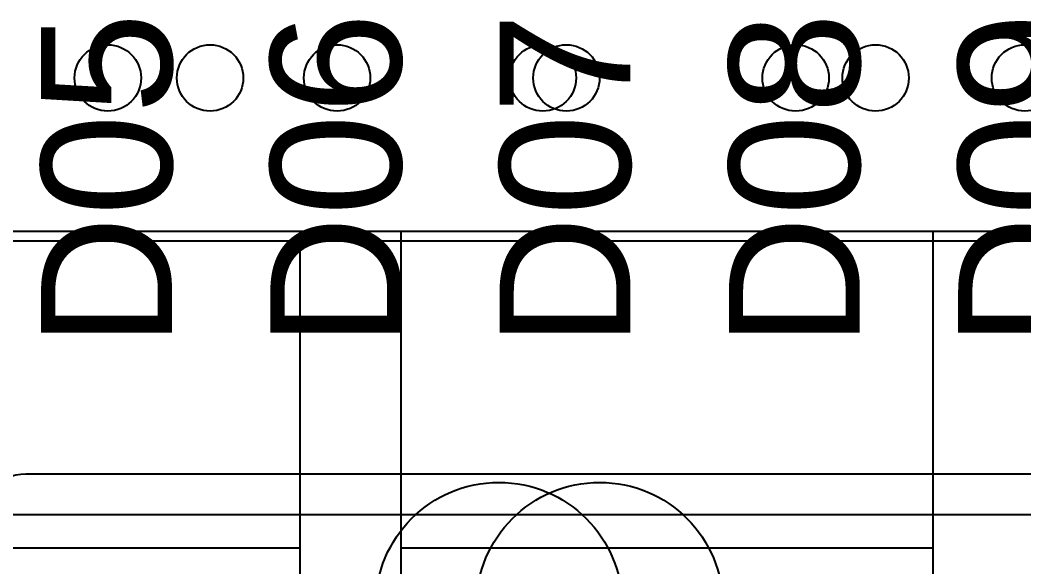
# Model space of a CAD drawing. Extents: x 1 to 47, y 1 to 35.
# Drawn here: x 40.369 to 40.973, y 12.252 to 12.581 of the extents above; entities that cross this region are included whole.
import ezdxf

# ---------------------------------------------------------------- set-up
doc = ezdxf.new("R2010")
doc.units = 0
doc.header["$MEASUREMENT"] = 0
for name, color, linetype in [('6_01__9-_0-___10__RTD_INPU', 7, 'CONTINUOUS'), ('6_02__9-_B-___10__RTD_INPU', 7, 'CONTINUOUS'), ('6_03__9-_1-___10__RTD_INPU', 7, 'CONTINUOUS'), ('6_04__9-_C-___10__RTD_INPU', 7, 'CONTINUOUS'), ('6_05__9-_D-___10__RTD_INPU', 7, 'CONTINUOUS'), ('6_06__9-_2A___10__RTD_INPU', 7, 'CONTINUOUS'), ('6_07__9-_2B___10__RTD_INPU', 7, 'CONTINUOUS'), ('6_08__9-_2C___10__RTD_INPU', 7, 'CONTINUOUS'), ('6_09__9-_2D___10__RTD_INPU', 7, 'CONTINUOUS'), ('6_10__9-_2G___10__RTD_INPU', 7, 'CONTINUOUS'), ('6_11__9-_3-___10__RTD_INPU', 7, 'CONTINUOUS'), ('6_12__9-_4-___10__RTD_INPU', 7, 'CONTINUOUS'), ('6_13__9-_5-___10__RTD_INPU', 7, 'CONTINUOUS'), ('6_14__9-_6-___10__RTD_INPU', 7, 'CONTINUOUS'), ('6_15__9-_70___10__RTD_INPU', 7, 'CONTINUOUS'), ('6_16__9-_L0___10__RTD_INPU', 7, 'CONTINUOUS'), ('6_17__9-_77___10__RTD_INPU', 7, 'CONTINUOUS'), ('6_18__9-_7-___10__RTD_INPU', 7, 'CONTINUOUS'), ('6_19__9-_L-___10__RTD_INPU', 7, 'CONTINUOUS'), ('7_01__0-__EMPTY', 7, 'CONTINUOUS'), ('7_02__B-___3__DI___4__DO__', 7, 'CONTINUOUS'), ('7_03__1-___4__DI___4__DO__', 7, 'CONTINUOUS'), ('7_04__C-___4__DI___4__DO__', 7, 'CONTINUOUS'), ('7_05__D-___4__DI___3__DO__', 7, 'CONTINUOUS'), ('7_06__2A___8__FORM_A_DO', 7, 'CONTINUOUS'), ('7_07__2B___8__FORM_B_DO', 7, 'CONTINUOUS'), ('7_08__2C___8__DO__6__FORM_', 7, 'CONTINUOUS'), ('7_09__2D___8__DO__2__FORM_', 7, 'CONTINUOUS'), ('7_10__2G___8__DO__4__FORM_', 7, 'CONTINUOUS'), ('7_11__3-___8__DI', 7, 'CONTINUOUS'), ('7_12__4-___14__DI', 7, 'CONTINUOUS'), ('7_13__5-___8__AI', 7, 'CONTINUOUS'), ('7_14__6-___4__AI____4__AO', 7, 'CONTINUOUS'), ('7_15__70___2__AVI____4__AF', 7, 'CONTINUOUS'), ('7_16__L0___2__LEA_AVI____4', 7, 'CONTINUOUS'), ('7_17__77___8__AFDI', 7, 'CONTINUOUS'), ('7_18__7-___2__AVI____7__DI', 7, 'CONTINUOUS'), ('7_19__L-___2__AVI____7__DI', 7, 'CONTINUOUS')]:
    doc.layers.add(name, color=color, linetype=linetype)
doc.styles.add('ARIAL', font='arial.ttf')

msp = doc.modelspace()

# ---------------------------------------------------------------- linework, layer by layer
at = {"layer": '6_01__9-_0-___10__RTD_INPU'}
msp.add_lwpolyline([(42.53276, 12.30769), (41.63753, 12.30769, 0.414214), (41.60765, 12.2778), (41.60765, 12.26269), (41.36765, 12.26269), (41.36765, 12.2778, 0.414214), (41.33776, 12.30769), (40.37253, 12.30769, 0.414214), (40.34265, 12.2778)], format="xyb", dxfattribs=at)
at = {"layer": '6_02__9-_B-___10__RTD_INPU'}
msp.add_lwpolyline([(41.58613, 12.28338), (41.58613, 11.67467), (39.98613, 11.67467), (39.98613, 12.28338)], close=True, dxfattribs=at)
at = {"layer": '6_03__9-_1-___10__RTD_INPU'}
msp.add_lwpolyline([(41.58613, 12.28338), (41.58613, 11.67467), (39.98613, 11.67467), (39.98613, 12.28338)], close=True, dxfattribs=at)
at = {"layer": '6_04__9-_C-___10__RTD_INPU'}
msp.add_lwpolyline([(41.58613, 12.28338), (41.58613, 11.67467), (39.98613, 11.67467), (39.98613, 12.28338)], close=True, dxfattribs=at)
at = {"layer": '6_05__9-_D-___10__RTD_INPU'}
msp.add_lwpolyline([(41.58613, 12.28338), (41.58613, 11.67467), (39.98613, 11.67467), (39.98613, 12.28338)], close=True, dxfattribs=at)
at = {"layer": '6_06__9-_2A___10__RTD_INPU'}
msp.add_lwpolyline([(41.58613, 12.28338), (41.58613, 11.67467), (39.98613, 11.67467), (39.98613, 12.28338)], close=True, dxfattribs=at)
at = {"layer": '6_07__9-_2B___10__RTD_INPU'}
msp.add_lwpolyline([(41.58613, 12.28338), (41.58613, 11.67467), (39.98613, 11.67467), (39.98613, 12.28338)], close=True, dxfattribs=at)
at = {"layer": '6_08__9-_2C___10__RTD_INPU'}
msp.add_lwpolyline([(41.58613, 12.28338), (41.58613, 11.67467), (39.98613, 11.67467), (39.98613, 12.28338)], close=True, dxfattribs=at)
at = {"layer": '6_09__9-_2D___10__RTD_INPU'}
msp.add_lwpolyline([(41.58613, 12.28338), (41.58613, 11.67467), (39.98613, 11.67467), (39.98613, 12.28338)], close=True, dxfattribs=at)
at = {"layer": '6_10__9-_2G___10__RTD_INPU'}
msp.add_lwpolyline([(41.58613, 12.28338), (41.58613, 11.67467), (39.98613, 11.67467), (39.98613, 12.28338)], close=True, dxfattribs=at)
at = {"layer": '6_11__9-_3-___10__RTD_INPU'}
msp.add_lwpolyline([(41.58613, 12.28338), (41.58613, 11.67467), (39.98613, 11.67467), (39.98613, 12.28338)], close=True, dxfattribs=at)
at = {"layer": '6_12__9-_4-___10__RTD_INPU'}
msp.add_lwpolyline([(41.58613, 12.28338), (41.58613, 11.67467), (39.98613, 11.67467), (39.98613, 12.28338)], close=True, dxfattribs=at)
at = {"layer": '6_13__9-_5-___10__RTD_INPU'}
msp.add_lwpolyline([(41.58613, 12.28338), (41.58613, 11.67467), (39.98613, 11.67467), (39.98613, 12.28338)], close=True, dxfattribs=at)
at = {"layer": '6_14__9-_6-___10__RTD_INPU'}
msp.add_lwpolyline([(41.58613, 12.28338), (41.58613, 11.67467), (39.98613, 11.67467), (39.98613, 12.28338)], close=True, dxfattribs=at)
at = {"layer": '6_15__9-_70___10__RTD_INPU'}
for points in [[(39.77661, 12.45349), (39.77661, 11.75348), (41.3588, 11.75348), (41.3588, 12.45349), (39.77661, 12.45349)], [(40.53732, 12.45349), (40.53732, 11.75348)], [(40.59809, 12.45349), (40.59809, 11.75348)], [(40.91769, 12.45349), (40.91769, 11.75348)], [(40.21772, 12.26349), (40.53732, 12.26349)], [(40.59809, 12.26349), (40.91769, 12.26349)]]:
    msp.add_lwpolyline(points, dxfattribs=at)
for centre in [(40.4219, 12.54585), (40.5597, 12.54585), (40.69751, 12.54585), (40.83531, 12.54585), (40.97311, 12.54585)]:
    msp.add_circle(centre, 0.01996, dxfattribs=at)
at = {"layer": '6_16__9-_L0___10__RTD_INPU'}
for points in [[(39.77661, 12.45349), (39.77661, 11.75348), (41.3588, 11.75348), (41.3588, 12.45349), (39.77661, 12.45349)], [(40.53732, 12.45349), (40.53732, 11.75348)], [(40.59809, 12.45349), (40.59809, 11.75348)], [(40.91769, 12.45349), (40.91769, 11.75348)], [(40.21772, 12.26349), (40.53732, 12.26349)], [(40.59809, 12.26349), (40.91769, 12.26349)]]:
    msp.add_lwpolyline(points, dxfattribs=at)
for centre in [(40.4219, 12.54585), (40.5597, 12.54585), (40.69751, 12.54585), (40.83531, 12.54585), (40.97311, 12.54585)]:
    msp.add_circle(centre, 0.01996, dxfattribs=at)
at = {"layer": '6_17__9-_77___10__RTD_INPU'}
msp.add_lwpolyline([(39.91868, 12.44794), (41.89599, 12.44794), (41.89599, 11.69823), (39.91868, 11.69823)], close=True, dxfattribs=at)
for centre, radius in [((40.4219, 12.54585), 0.01996), ((40.5597, 12.54585), 0.01996), ((40.69751, 12.54585), 0.01996), ((40.83531, 12.54585), 0.01996), ((40.97311, 12.54585), 0.01996), ((40.65696, 12.22857), 0.07419)]:
    msp.add_circle(centre, radius, dxfattribs=at)
at = {"layer": '6_18__9-_7-___10__RTD_INPU'}
for points in [[(39.77661, 12.45349), (39.77661, 11.75348), (41.3588, 11.75348), (41.3588, 12.45349), (39.77661, 12.45349)], [(40.53732, 12.45349), (40.53732, 11.75348)], [(40.59809, 12.45349), (40.59809, 11.75348)], [(40.91769, 12.45349), (40.91769, 11.75348)], [(40.21772, 12.26349), (40.53732, 12.26349)], [(40.59809, 12.26349), (40.91769, 12.26349)]]:
    msp.add_lwpolyline(points, dxfattribs=at)
for centre in [(40.4219, 12.54585), (40.5597, 12.54585), (40.69751, 12.54585), (40.83531, 12.54585), (40.97311, 12.54585)]:
    msp.add_circle(centre, 0.01996, dxfattribs=at)
at = {"layer": '6_19__9-_L-___10__RTD_INPU'}
for points in [[(39.77661, 12.45349), (39.77661, 11.75348), (41.3588, 11.75348), (41.3588, 12.45349), (39.77661, 12.45349)], [(40.53732, 12.45349), (40.53732, 11.75348)], [(40.59809, 12.45349), (40.59809, 11.75348)], [(40.91769, 12.45349), (40.91769, 11.75348)], [(40.21772, 12.26349), (40.53732, 12.26349)], [(40.59809, 12.26349), (40.91769, 12.26349)]]:
    msp.add_lwpolyline(points, dxfattribs=at)
for centre in [(40.4219, 12.54585), (40.5597, 12.54585), (40.69751, 12.54585), (40.83531, 12.54585), (40.97311, 12.54585)]:
    msp.add_circle(centre, 0.01996, dxfattribs=at)
at = {"layer": '7_01__0-__EMPTY'}
msp.add_lwpolyline([(42.53276, 12.30769), (41.63753, 12.30769, 0.414214), (41.60765, 12.2778), (41.60765, 12.26269), (41.36765, 12.26269), (41.36765, 12.2778, 0.414214), (41.33776, 12.30769), (40.37253, 12.30769, 0.414214), (40.34265, 12.2778)], format="xyb", dxfattribs=at)
at = {"layer": '7_02__B-___3__DI___4__DO__'}
msp.add_lwpolyline([(41.58625, 12.28338), (41.58625, 11.67467), (39.98625, 11.67467), (39.98625, 12.28338)], close=True, dxfattribs=at)
at = {"layer": '7_03__1-___4__DI___4__DO__'}
msp.add_lwpolyline([(41.58625, 12.28338), (41.58625, 11.67467), (39.98625, 11.67467), (39.98625, 12.28338)], close=True, dxfattribs=at)
at = {"layer": '7_04__C-___4__DI___4__DO__'}
msp.add_lwpolyline([(41.58625, 12.28338), (41.58625, 11.67467), (39.98625, 11.67467), (39.98625, 12.28338)], close=True, dxfattribs=at)
at = {"layer": '7_05__D-___4__DI___3__DO__'}
msp.add_lwpolyline([(41.58625, 12.28338), (41.58625, 11.67467), (39.98625, 11.67467), (39.98625, 12.28338)], close=True, dxfattribs=at)
at = {"layer": '7_06__2A___8__FORM_A_DO'}
msp.add_lwpolyline([(41.58625, 12.28338), (41.58625, 11.67467), (39.98625, 11.67467), (39.98625, 12.28338)], close=True, dxfattribs=at)
at = {"layer": '7_07__2B___8__FORM_B_DO'}
msp.add_lwpolyline([(41.58625, 12.28338), (41.58625, 11.67467), (39.98625, 11.67467), (39.98625, 12.28338)], close=True, dxfattribs=at)
at = {"layer": '7_08__2C___8__DO__6__FORM_'}
msp.add_lwpolyline([(41.58625, 12.28338), (41.58625, 11.67467), (39.98625, 11.67467), (39.98625, 12.28338)], close=True, dxfattribs=at)
at = {"layer": '7_09__2D___8__DO__2__FORM_'}
msp.add_lwpolyline([(41.58625, 12.28338), (41.58625, 11.67467), (39.98625, 11.67467), (39.98625, 12.28338)], close=True, dxfattribs=at)
at = {"layer": '7_10__2G___8__DO__4__FORM_'}
msp.add_lwpolyline([(41.58625, 12.28338), (41.58625, 11.67467), (39.98625, 11.67467), (39.98625, 12.28338)], close=True, dxfattribs=at)
at = {"layer": '7_11__3-___8__DI'}
msp.add_lwpolyline([(41.58625, 12.28338), (41.58625, 11.67467), (39.98625, 11.67467), (39.98625, 12.28338)], close=True, dxfattribs=at)
at = {"layer": '7_12__4-___14__DI'}
msp.add_lwpolyline([(41.58625, 12.28338), (41.58625, 11.67467), (39.98625, 11.67467), (39.98625, 12.28338)], close=True, dxfattribs=at)
at = {"layer": '7_13__5-___8__AI'}
msp.add_lwpolyline([(41.58625, 12.28338), (41.58625, 11.67467), (39.98625, 11.67467), (39.98625, 12.28338)], close=True, dxfattribs=at)
at = {"layer": '7_14__6-___4__AI____4__AO'}
msp.add_lwpolyline([(41.58625, 12.28338), (41.58625, 11.67467), (39.98625, 11.67467), (39.98625, 12.28338)], close=True, dxfattribs=at)
at = {"layer": '7_15__70___2__AVI____4__AF'}
for points in [[(39.77661, 12.45349), (39.77661, 11.75348), (41.3588, 11.75348), (41.3588, 12.45349), (39.77661, 12.45349)], [(40.53732, 12.45349), (40.53732, 11.75348)], [(40.59809, 12.45349), (40.59809, 11.75348)], [(40.91769, 12.45349), (40.91769, 11.75348)], [(40.21772, 12.26349), (40.53732, 12.26349)], [(40.59809, 12.26349), (40.91769, 12.26349)]]:
    msp.add_lwpolyline(points, dxfattribs=at)
for centre in [(40.48335, 12.54585), (40.68335, 12.54585), (40.88335, 12.54585)]:
    msp.add_circle(centre, 0.01996, dxfattribs=at)
at = {"layer": '7_16__L0___2__LEA_AVI____4'}
for points in [[(39.77661, 12.45349), (39.77661, 11.75348), (41.3588, 11.75348), (41.3588, 12.45349), (39.77661, 12.45349)], [(40.53732, 12.45349), (40.53732, 11.75348)], [(40.59809, 12.45349), (40.59809, 11.75348)], [(40.91769, 12.45349), (40.91769, 11.75348)], [(40.21772, 12.26349), (40.53732, 12.26349)], [(40.59809, 12.26349), (40.91769, 12.26349)]]:
    msp.add_lwpolyline(points, dxfattribs=at)
for centre in [(40.48335, 12.54585), (40.68335, 12.54585), (40.88335, 12.54585)]:
    msp.add_circle(centre, 0.01996, dxfattribs=at)
at = {"layer": '7_17__77___8__AFDI'}
msp.add_lwpolyline([(39.97925, 12.44794), (41.95656, 12.44794), (41.95656, 11.69823), (39.97925, 11.69823)], close=True, dxfattribs=at)
for centre, radius in [((40.48335, 12.54585), 0.01996), ((40.68335, 12.54585), 0.01996), ((40.88335, 12.54585), 0.01996), ((40.71754, 12.22857), 0.07419)]:
    msp.add_circle(centre, radius, dxfattribs=at)
at = {"layer": '7_18__7-___2__AVI____7__DI'}
for points in [[(39.77661, 12.45349), (39.77661, 11.75348), (41.3588, 11.75348), (41.3588, 12.45349), (39.77661, 12.45349)], [(40.53732, 12.45349), (40.53732, 11.75348)], [(40.59809, 12.45349), (40.59809, 11.75348)], [(40.91769, 12.45349), (40.91769, 11.75348)], [(40.21772, 12.26349), (40.53732, 12.26349)], [(40.59809, 12.26349), (40.91769, 12.26349)]]:
    msp.add_lwpolyline(points, dxfattribs=at)
for centre in [(40.48335, 12.54585), (40.68335, 12.54585), (40.88335, 12.54585)]:
    msp.add_circle(centre, 0.01996, dxfattribs=at)
at = {"layer": '7_19__L-___2__AVI____7__DI'}
for points in [[(39.77661, 12.45349), (39.77661, 11.75348), (41.3588, 11.75348), (41.3588, 12.45349), (39.77661, 12.45349)], [(40.53732, 12.45349), (40.53732, 11.75348)], [(40.59809, 12.45349), (40.59809, 11.75348)], [(40.91769, 12.45349), (40.91769, 11.75348)], [(40.21772, 12.26349), (40.53732, 12.26349)], [(40.59809, 12.26349), (40.91769, 12.26349)]]:
    msp.add_lwpolyline(points, dxfattribs=at)
for centre in [(40.48335, 12.54585), (40.68335, 12.54585), (40.88335, 12.54585)]:
    msp.add_circle(centre, 0.01996, dxfattribs=at)

# ---------------------------------------------------------------- texts
at = {"layer": '6_01__9-_0-___10__RTD_INPU', "style": 'ARIAL'}
for s, p in [('D05', (40.46042, 12.38366)), ('D06', (40.59823, 12.38366)), ('D08', (40.87384, 12.38366)), ('D09', (41.01164, 12.38366)), ('D07', (40.73603, 12.38366))]:
    msp.add_text(s, height=0.078667, rotation=90, dxfattribs=at).set_placement(p)
at = {"layer": '6_02__9-_B-___10__RTD_INPU', "style": 'ARIAL'}
for s, p in [('D05', (40.46042, 12.38366)), ('D06', (40.59823, 12.38366)), ('D08', (40.87384, 12.38366)), ('D09', (41.01164, 12.38366)), ('D07', (40.73603, 12.38366))]:
    msp.add_text(s, height=0.078667, rotation=90, dxfattribs=at).set_placement(p)
at = {"layer": '6_03__9-_1-___10__RTD_INPU', "style": 'ARIAL'}
for s, p in [('D05', (40.46042, 12.38366)), ('D06', (40.59823, 12.38366)), ('D08', (40.87384, 12.38366)), ('D09', (41.01164, 12.38366)), ('D07', (40.73603, 12.38366))]:
    msp.add_text(s, height=0.078667, rotation=90, dxfattribs=at).set_placement(p)
at = {"layer": '6_04__9-_C-___10__RTD_INPU', "style": 'ARIAL'}
for s, p in [('D05', (40.46042, 12.38366)), ('D06', (40.59823, 12.38366)), ('D08', (40.87384, 12.38366)), ('D09', (41.01164, 12.38366)), ('D07', (40.73603, 12.38366))]:
    msp.add_text(s, height=0.078667, rotation=90, dxfattribs=at).set_placement(p)
at = {"layer": '6_05__9-_D-___10__RTD_INPU', "style": 'ARIAL'}
for s, p in [('D05', (40.46042, 12.38366)), ('D06', (40.59823, 12.38366)), ('D08', (40.87384, 12.38366)), ('D09', (41.01164, 12.38366)), ('D07', (40.73603, 12.38366))]:
    msp.add_text(s, height=0.078667, rotation=90, dxfattribs=at).set_placement(p)
at = {"layer": '6_06__9-_2A___10__RTD_INPU', "style": 'ARIAL'}
for s, p in [('D05', (40.46042, 12.38366)), ('D06', (40.59823, 12.38366)), ('D08', (40.87384, 12.38366)), ('D09', (41.01164, 12.38366)), ('D07', (40.73603, 12.38366))]:
    msp.add_text(s, height=0.078667, rotation=90, dxfattribs=at).set_placement(p)
at = {"layer": '6_07__9-_2B___10__RTD_INPU', "style": 'ARIAL'}
for s, p in [('D05', (40.46042, 12.38366)), ('D06', (40.59823, 12.38366)), ('D08', (40.87384, 12.38366)), ('D09', (41.01164, 12.38366)), ('D07', (40.73603, 12.38366))]:
    msp.add_text(s, height=0.078667, rotation=90, dxfattribs=at).set_placement(p)
at = {"layer": '6_08__9-_2C___10__RTD_INPU', "style": 'ARIAL'}
for s, p in [('D05', (40.46042, 12.38366)), ('D06', (40.59823, 12.38366)), ('D08', (40.87384, 12.38366)), ('D09', (41.01164, 12.38366)), ('D07', (40.73603, 12.38366))]:
    msp.add_text(s, height=0.078667, rotation=90, dxfattribs=at).set_placement(p)
at = {"layer": '6_09__9-_2D___10__RTD_INPU', "style": 'ARIAL'}
for s, p in [('D05', (40.46042, 12.38366)), ('D06', (40.59823, 12.38366)), ('D08', (40.87384, 12.38366)), ('D09', (41.01164, 12.38366)), ('D07', (40.73603, 12.38366))]:
    msp.add_text(s, height=0.078667, rotation=90, dxfattribs=at).set_placement(p)
at = {"layer": '6_10__9-_2G___10__RTD_INPU', "style": 'ARIAL'}
for s, p in [('D05', (40.46042, 12.38366)), ('D06', (40.59823, 12.38366)), ('D08', (40.87384, 12.38366)), ('D09', (41.01164, 12.38366)), ('D07', (40.73603, 12.38366))]:
    msp.add_text(s, height=0.078667, rotation=90, dxfattribs=at).set_placement(p)
at = {"layer": '6_11__9-_3-___10__RTD_INPU', "style": 'ARIAL'}
for s, p in [('D05', (40.46042, 12.38366)), ('D06', (40.59823, 12.38366)), ('D08', (40.87384, 12.38366)), ('D09', (41.01164, 12.38366)), ('D07', (40.73603, 12.38366))]:
    msp.add_text(s, height=0.078667, rotation=90, dxfattribs=at).set_placement(p)
at = {"layer": '6_12__9-_4-___10__RTD_INPU', "style": 'ARIAL'}
for s, p in [('D05', (40.46042, 12.38366)), ('D06', (40.59823, 12.38366)), ('D08', (40.87384, 12.38366)), ('D09', (41.01164, 12.38366)), ('D07', (40.73603, 12.38366))]:
    msp.add_text(s, height=0.078667, rotation=90, dxfattribs=at).set_placement(p)
at = {"layer": '6_13__9-_5-___10__RTD_INPU', "style": 'ARIAL'}
for s, p in [('D05', (40.46042, 12.38366)), ('D06', (40.59823, 12.38366)), ('D08', (40.87384, 12.38366)), ('D09', (41.01164, 12.38366)), ('D07', (40.73603, 12.38366))]:
    msp.add_text(s, height=0.078667, rotation=90, dxfattribs=at).set_placement(p)
at = {"layer": '6_14__9-_6-___10__RTD_INPU', "style": 'ARIAL'}
for s, p in [('D05', (40.46042, 12.38366)), ('D06', (40.59823, 12.38366)), ('D08', (40.87384, 12.38366)), ('D09', (41.01164, 12.38366)), ('D07', (40.73603, 12.38366))]:
    msp.add_text(s, height=0.078667, rotation=90, dxfattribs=at).set_placement(p)
at = {"layer": '7_01__0-__EMPTY', "style": 'ARIAL'}
for s, p in [('D04', (40.72558, 12.35776)), ('D03', (40.52559, 12.35776)), ('D05', (40.92558, 12.35776))]:
    msp.add_text(s, height=0.078667, rotation=90, dxfattribs=at).set_placement(p)
at = {"layer": '7_02__B-___3__DI___4__DO__', "style": 'ARIAL'}
for s, p in [('D04', (40.72558, 12.35776)), ('D03', (40.52559, 12.35776)), ('D05', (40.92558, 12.35776))]:
    msp.add_text(s, height=0.078667, rotation=90, dxfattribs=at).set_placement(p)
at = {"layer": '7_03__1-___4__DI___4__DO__', "style": 'ARIAL'}
for s, p in [('D04', (40.72558, 12.35776)), ('D03', (40.52559, 12.35776)), ('D05', (40.92558, 12.35776))]:
    msp.add_text(s, height=0.078667, rotation=90, dxfattribs=at).set_placement(p)
at = {"layer": '7_04__C-___4__DI___4__DO__', "style": 'ARIAL'}
for s, p in [('D04', (40.72558, 12.35776)), ('D03', (40.52559, 12.35776)), ('D05', (40.92558, 12.35776))]:
    msp.add_text(s, height=0.078667, rotation=90, dxfattribs=at).set_placement(p)
at = {"layer": '7_05__D-___4__DI___3__DO__', "style": 'ARIAL'}
for s, p in [('D04', (40.72558, 12.35776)), ('D03', (40.52559, 12.35776)), ('D05', (40.92558, 12.35776))]:
    msp.add_text(s, height=0.078667, rotation=90, dxfattribs=at).set_placement(p)
at = {"layer": '7_06__2A___8__FORM_A_DO', "style": 'ARIAL'}
for s, p in [('D04', (40.72558, 12.35776)), ('D03', (40.52559, 12.35776)), ('D05', (40.92558, 12.35776))]:
    msp.add_text(s, height=0.078667, rotation=90, dxfattribs=at).set_placement(p)
at = {"layer": '7_07__2B___8__FORM_B_DO', "style": 'ARIAL'}
for s, p in [('D04', (40.72558, 12.35776)), ('D03', (40.52559, 12.35776)), ('D05', (40.92558, 12.35776))]:
    msp.add_text(s, height=0.078667, rotation=90, dxfattribs=at).set_placement(p)
at = {"layer": '7_08__2C___8__DO__6__FORM_', "style": 'ARIAL'}
for s, p in [('D04', (40.72558, 12.35776)), ('D03', (40.52559, 12.35776)), ('D05', (40.92558, 12.35776))]:
    msp.add_text(s, height=0.078667, rotation=90, dxfattribs=at).set_placement(p)
at = {"layer": '7_09__2D___8__DO__2__FORM_', "style": 'ARIAL'}
for s, p in [('D04', (40.72558, 12.35776)), ('D03', (40.52559, 12.35776)), ('D05', (40.92558, 12.35776))]:
    msp.add_text(s, height=0.078667, rotation=90, dxfattribs=at).set_placement(p)
at = {"layer": '7_10__2G___8__DO__4__FORM_', "style": 'ARIAL'}
for s, p in [('D04', (40.72558, 12.35776)), ('D03', (40.52559, 12.35776)), ('D05', (40.92558, 12.35776))]:
    msp.add_text(s, height=0.078667, rotation=90, dxfattribs=at).set_placement(p)
at = {"layer": '7_11__3-___8__DI', "style": 'ARIAL'}
for s, p in [('D04', (40.72558, 12.35776)), ('D03', (40.52559, 12.35776)), ('D05', (40.92558, 12.35776))]:
    msp.add_text(s, height=0.078667, rotation=90, dxfattribs=at).set_placement(p)
at = {"layer": '7_12__4-___14__DI', "style": 'ARIAL'}
for s, p in [('D04', (40.72558, 12.35776)), ('D03', (40.52559, 12.35776)), ('D05', (40.92558, 12.35776))]:
    msp.add_text(s, height=0.078667, rotation=90, dxfattribs=at).set_placement(p)
at = {"layer": '7_13__5-___8__AI', "style": 'ARIAL'}
for s, p in [('D04', (40.72558, 12.35776)), ('D03', (40.52559, 12.35776)), ('D05', (40.92558, 12.35776))]:
    msp.add_text(s, height=0.078667, rotation=90, dxfattribs=at).set_placement(p)
at = {"layer": '7_14__6-___4__AI____4__AO', "style": 'ARIAL'}
for s, p in [('D04', (40.72558, 12.35776)), ('D03', (40.52559, 12.35776)), ('D05', (40.92558, 12.35776))]:
    msp.add_text(s, height=0.078667, rotation=90, dxfattribs=at).set_placement(p)

doc.saveas('drawing.dxf')
